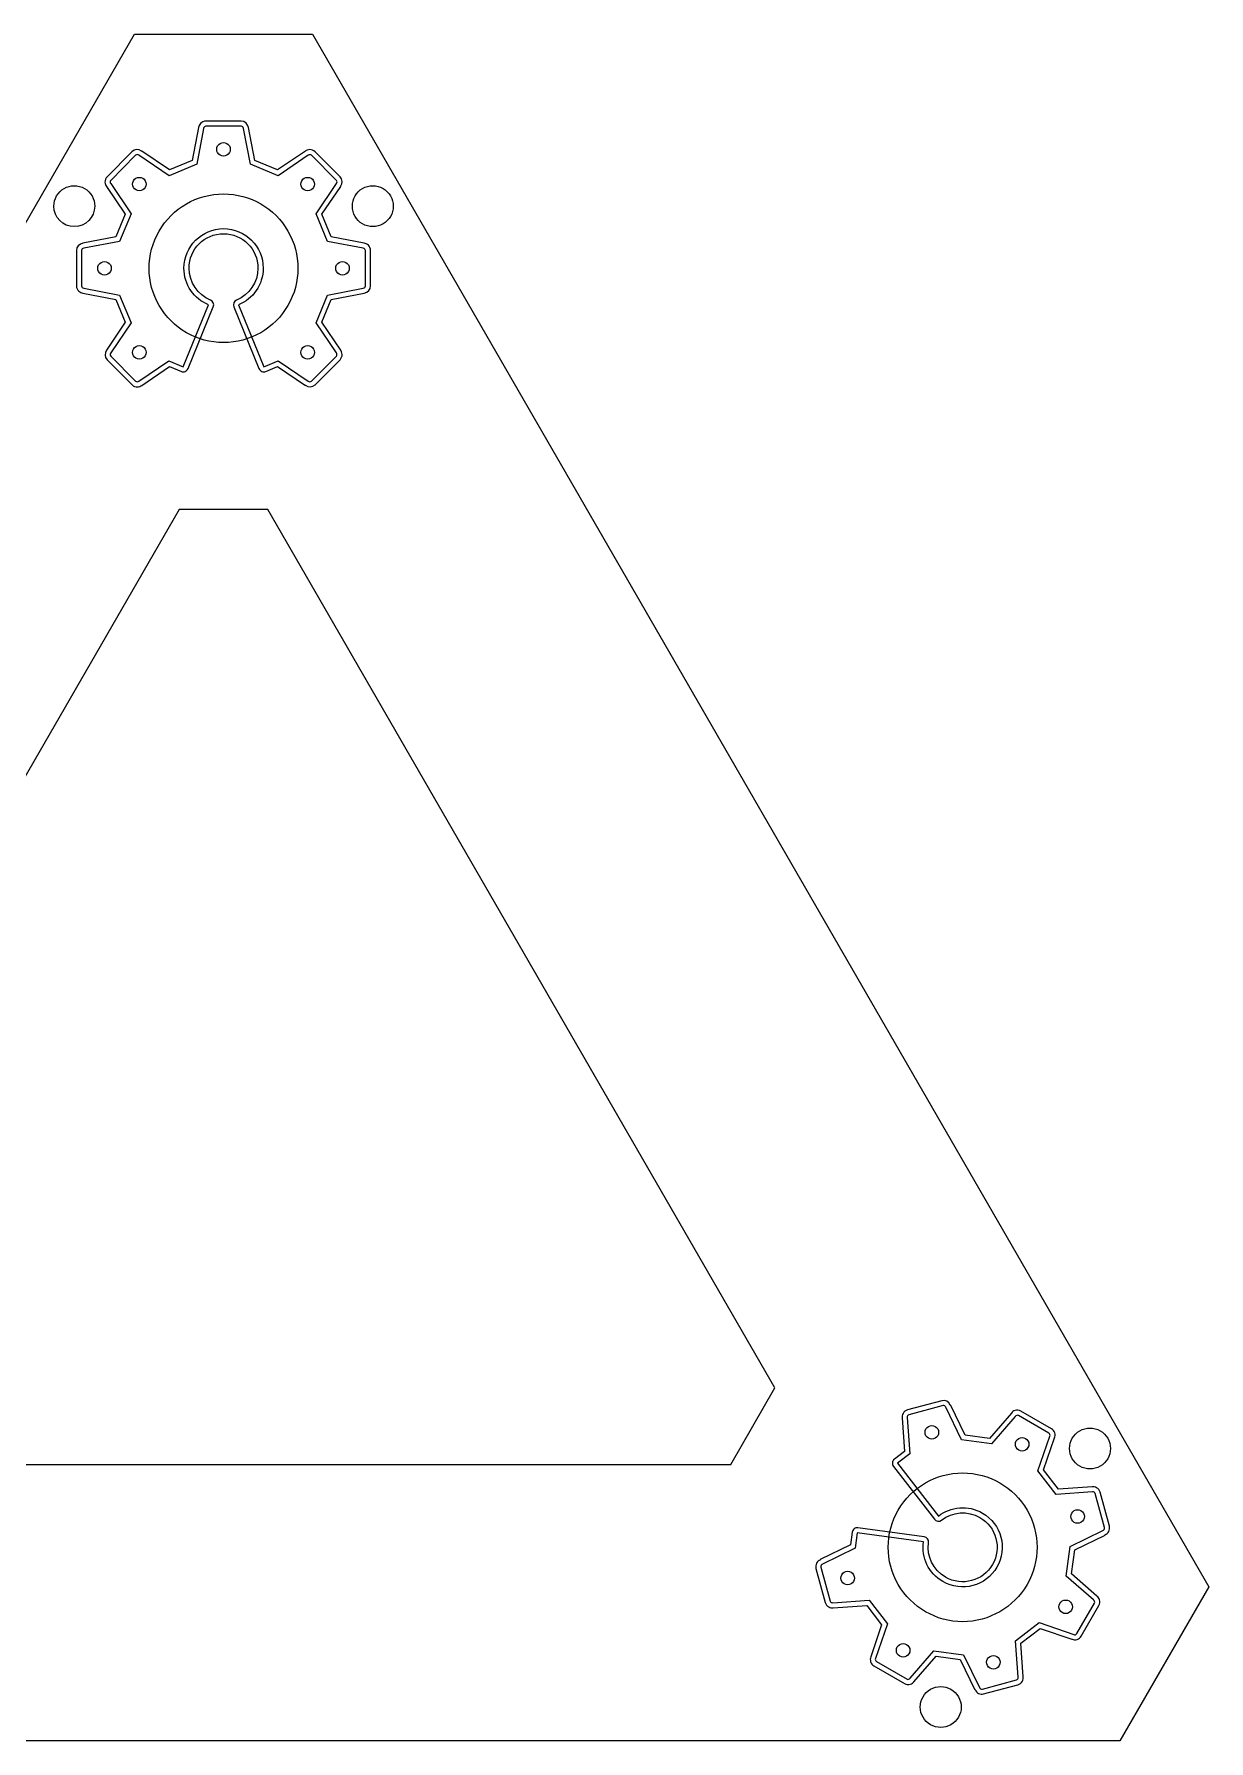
# Model space of a CAD drawing. Extents: x -55 to 123, y 94 to 249.
# Drawn here: x 16.7 to 123, y 94.2 to 248.6 of the extents above; entities that cross this region are included whole.
import ezdxf

# ---------------------------------------------------------------- set-up
doc = ezdxf.new("R2010")
doc.units = 0
doc.layers.get('0').update_dxf_attribs({"linetype": 'CONTINUOUS'})

msp = doc.modelspace()

# ---------------------------------------------------------------- linework, layer by layer
at = {"color": 7}
for p, q in [((-55.264052, 108.125971), (25.812221, 248.554188)), ((25.812221, 248.554188), (41.912222, 248.554189)), ((41.912222, 248.554189), (122.98848, 108.125969)), ((34.473421, 238.141706), (34.473421, 238.141706)), ((26.682849, 235.421985), (26.682849, 235.421985)), ((41.905345, 234.556067), (41.905345, 234.556067)), ((22.212215, 232.990918), (22.212215, 232.990918)), ((49.212213, 232.990918), (49.212213, 232.990918)), ((23.097228, 227.990072), (23.097228, 227.990072)), ((44.625071, 226.765495), (44.625071, 226.765495)), ((25.816942, 220.199501), (25.816942, 220.199501)), ((33.861154, 220.650845), (33.861154, 220.650845)), ((41.039456, 219.333577), (41.039456, 219.333577)), ((29.862216, 205.569003), (-16.012782, 126.111161)), ((37.862216, 205.569003), (29.862216, 205.569003)), ((83.737214, 126.11116), (37.862216, 205.569003)), ((79.737214, 119.182961), (83.737214, 126.11116)), ((98.521145, 122.246738), (98.521145, 122.246738)), ((106.627835, 120.706794), (106.627835, 120.706794)), ((114.08534, 120.62745), (114.08534, 120.62745)), ((-12.012783, 119.182961), (79.737214, 119.182961)), ((94.889915, 115.054575), (94.889915, 115.054575)), ((111.27125, 113.885599), (111.27125, 113.885599)), ((90.159976, 109.496617), (90.159976, 109.496617)), ((122.98848, 108.125969), (114.93848, 94.182959)), ((109.731312, 105.778905), (109.731312, 105.778905)), ((94.803399, 102.675424), (94.803399, 102.675424)), ((102.910095, 101.13549), (102.910095, 101.13549)), ((100.585321, 97.244759), (100.585321, 97.244759)), ((114.93848, 94.182959), (-47.214053, 94.182961))]:
    msp.add_line(p, q, dxfattribs=at)
at = {"color": 1}
for p, q in [((31.602999, 240.106718), (31.022803, 237.12245)), ((32.266521, 240.687028), (32.26651, 240.686908)), ((35.463652, 240.687028), (32.266521, 240.687028)), ((36.124103, 240.10679), (36.111729, 240.103751)), ((36.701205, 237.122522), (36.124103, 240.10679)), ((25.581662, 237.921787), (23.325712, 235.659663)), ((26.461539, 237.980388), (26.455026, 237.971162)), ((28.982883, 236.279942), (26.461539, 237.980388)), ((41.262469, 237.98046), (38.744208, 236.280014)), ((44.401053, 235.659711), (42.14201, 237.921824)), ((31.022803, 237.12245), (28.982883, 236.279942)), ((38.744208, 236.280014), (36.701205, 237.122522)), ((23.267078, 234.780169), (24.967525, 232.261904)), ((23.325712, 235.659663), (23.325712, 235.656624)), ((42.756721, 232.258804), (44.457169, 234.780155)), ((44.457169, 234.780155), (44.4474, 234.786342)), ((24.967525, 232.261904), (24.125019, 230.218898)), ((43.599228, 230.221971), (42.756721, 232.258804)), ((24.125019, 230.218898), (21.137665, 229.641796)), ((46.589682, 229.641782), (43.599228, 230.221971)), ((20.554561, 228.981401), (20.554561, 225.784192)), ((21.137665, 229.641796), (21.140921, 229.63257)), ((47.169866, 225.784145), (47.169866, 228.981354)), ((21.137839, 225.123764), (24.119017, 224.546661)), ((24.119017, 224.546661), (24.967699, 222.497484)), ((30.655913, 218.300407), (32.936545, 223.892437)), ((34.788223, 223.892423), (37.068855, 218.300392)), ((42.756895, 222.500557), (43.605578, 224.546649)), ((43.605578, 224.546649), (46.589845, 225.123751)), ((46.589845, 225.123751), (46.586588, 225.132977)), ((24.967699, 222.497484), (23.267251, 219.979218)), ((44.457343, 219.979201), (42.756895, 222.500557)), ((23.267251, 219.979218), (23.27702, 219.973031)), ((23.326406, 219.108921), (23.326406, 219.105882)), ((23.326406, 219.105882), (25.582345, 216.843763)), ((26.461886, 216.785127), (28.983241, 218.48866)), ((28.983241, 218.48866), (30.04487, 218.047346)), ((37.679909, 218.047331), (38.741527, 218.488645)), ((38.741527, 218.488645), (41.262882, 216.785112)), ((42.142759, 216.843713), (44.401791, 219.105832)), ((41.262882, 216.785112), (41.269394, 216.794338)), ((98.819311, 124.950415), (95.73229, 124.127774)), ((98.821943, 124.948896), (98.819311, 124.950415)), ((99.60522, 124.564977), (99.594978, 124.55961)), ((100.935878, 121.833213), (99.60522, 124.564977)), ((105.125234, 123.83683), (103.134859, 121.543605)), ((108.757685, 122.413145), (105.98882, 124.011749)), ((95.241739, 123.395387), (95.456364, 120.360064)), ((103.134859, 121.543605), (100.935878, 121.833213)), ((108.04416, 118.702288), (109.038052, 121.577964)), ((109.038052, 121.577964), (109.028434, 121.579757)), ((94.456997, 119.005614), (98.159521, 114.234514)), ((95.456364, 120.360064), (94.543361, 119.661323)), ((109.392201, 116.951154), (108.04416, 118.702288)), ((112.423307, 117.164652), (109.392201, 116.951154)), ((113.155654, 116.674126), (113.153022, 116.675646)), ((113.986736, 113.589354), (113.155654, 116.674126)), ((90.725828, 113.049193), (90.577209, 111.909147)), ((97.233669, 112.630921), (91.250512, 113.451851)), ((110.864245, 111.464733), (113.597547, 112.798058)), ((113.597547, 112.798058), (113.592814, 112.808311)), ((90.577209, 111.909147), (87.841228, 110.577357)), ((110.573919, 109.276856), (110.864245, 111.464733)), ((87.45204, 109.78606), (88.281576, 106.698622)), ((87.841228, 110.577357), (87.845962, 110.567104)), ((112.868273, 107.282258), (110.573919, 109.276856)), ((89.01016, 106.213828), (92.043943, 106.425781)), ((92.043943, 106.425781), (93.391568, 104.667754)), ((111.440509, 103.648679), (113.039075, 106.417476)), ((113.039075, 106.417476), (113.038977, 106.417545)), ((93.391568, 104.667754), (92.39922, 101.794753)), ((105.983646, 103.011141), (107.73478, 104.35918)), ((107.73478, 104.35918), (110.607783, 103.366831)), ((106.197144, 99.98004), (105.983646, 103.011141)), ((110.607783, 103.366831), (110.611338, 103.379066)), ((92.39922, 101.794753), (92.408838, 101.792959)), ((92.681127, 100.962242), (95.449992, 99.363637)), ((96.312031, 99.535878), (98.309716, 101.835592)), ((98.309716, 101.835592), (100.494918, 101.546808)), ((100.494918, 101.546808), (101.828249, 98.813502)), ((101.828249, 98.813502), (101.838491, 98.818868)), ((102.618025, 98.422321), (105.706593, 99.247654))]:
    msp.add_line(p, q, dxfattribs=at)
at = {"color": 5}
for p, q in [((32.059609, 240.019136), (31.431504, 236.787545)), ((35.463782, 240.220511), (32.265761, 240.220511)), ((36.293275, 236.787545), (35.66518, 240.019136)), ((25.912864, 237.593045), (23.654591, 235.329973)), ((28.933507, 235.751901), (26.20053, 237.593045)), ((31.431504, 236.787545), (28.933507, 235.751901)), ((38.79608, 235.751901), (36.293275, 236.787545)), ((41.524238, 237.593045), (38.79608, 235.751901)), ((44.070188, 235.329973), (41.811904, 237.593045)), ((23.654591, 235.042295), (25.49573, 232.314141)), ((42.229038, 232.314141), (44.070188, 235.042295)), ((25.49573, 232.314141), (24.460085, 229.811336)), ((43.264694, 229.811336), (42.229038, 232.314141)), ((21.022318, 228.981862), (21.022318, 225.783832)), ((24.460085, 229.811336), (21.228492, 229.183237)), ((46.50108, 229.183237), (43.264694, 229.811336)), ((46.702456, 225.783832), (46.702456, 228.981862)), ((21.228492, 225.582458), (24.455288, 224.954358)), ((43.269469, 224.954358), (46.50108, 225.582458)), ((24.455288, 224.954358), (25.49573, 222.44676)), ((30.223257, 218.476793), (32.505507, 224.067349)), ((35.219272, 224.067349), (37.501521, 218.476793)), ((42.229038, 222.44676), (43.269469, 224.954358)), ((25.49573, 222.44676), (23.654591, 219.718606)), ((44.070188, 219.718606), (42.229038, 222.44676)), ((23.654591, 219.43572), (25.912864, 217.17265)), ((41.811904, 217.17265), (44.070188, 219.43572)), ((26.20053, 217.17265), (28.928699, 219.013793)), ((28.928699, 219.013793), (30.223257, 218.476793)), ((37.501521, 218.476793), (38.79608, 219.013793)), ((38.79608, 219.013793), (41.524238, 217.17265)), ((98.940868, 124.50128), (95.851855, 123.677093)), ((100.627935, 121.401287), (99.185854, 124.359837)), ((105.477148, 123.528974), (103.3198, 121.048537)), ((108.524205, 122.007824), (105.75463, 123.606839)), ((95.708022, 123.427967), (95.938414, 120.144732)), ((103.3198, 121.048537), (100.627935, 121.401287)), ((107.523668, 118.615894), (108.595514, 121.728585)), ((95.938414, 120.144732), (94.826079, 119.292112)), ((94.826079, 119.292112), (98.526518, 114.520348)), ((109.173338, 116.467597), (107.523668, 118.615894)), ((112.456557, 116.697993), (109.173338, 116.467597)), ((113.536436, 113.466896), (112.705694, 116.554153)), ((91.186947, 112.98895), (91.004724, 111.59933)), ((97.169635, 112.170158), (91.186947, 112.98895)), ((110.431637, 111.771514), (113.392603, 113.217769)), ((91.004724, 111.59933), (88.046168, 110.157247)), ((110.079532, 109.090364), (110.431637, 111.771514)), ((87.902335, 109.908121), (88.73307, 106.820855)), ((112.564119, 106.930613), (110.079532, 109.090364)), ((88.978055, 106.679412), (92.261281, 106.909817)), ((92.261281, 106.909817), (93.912709, 104.754978)), ((111.036428, 103.881825), (112.635439, 106.651393)), ((93.912709, 104.754978), (92.840855, 101.642271)), ((105.500351, 103.230275), (107.648646, 104.879946)), ((107.648646, 104.879946), (110.761333, 103.808097)), ((95.959221, 99.841882), (98.121363, 102.330625)), ((98.121363, 102.330625), (100.806684, 101.976126)), ((100.806684, 101.976126), (102.248759, 99.017567)), ((105.730749, 99.947049), (105.500351, 103.230275)), ((92.914561, 101.367187), (95.684137, 99.768172)), ((102.497896, 98.873728), (105.586916, 99.697923))]:
    msp.add_line(p, q, dxfattribs=at)
at = {"color": 2}
for p, q in [((32.059609, 240.019136), (31.431504, 236.787545)), ((35.463782, 240.220511), (32.265761, 240.220511)), ((36.293275, 236.787545), (35.66518, 240.019136)), ((25.912864, 237.593045), (23.654591, 235.329973)), ((28.933507, 235.751901), (26.20053, 237.593045)), ((31.431504, 236.787545), (28.933507, 235.751901)), ((38.79608, 235.751901), (36.293275, 236.787545)), ((41.524238, 237.593045), (38.79608, 235.751901)), ((44.070188, 235.329973), (41.811904, 237.593045)), ((23.654591, 235.042295), (25.49573, 232.314141)), ((42.229038, 232.314141), (44.070188, 235.042295)), ((25.49573, 232.314141), (24.460085, 229.811336)), ((43.264694, 229.811336), (42.229038, 232.314141)), ((21.022318, 228.981862), (21.022318, 225.783832)), ((24.460085, 229.811336), (21.228492, 229.183237)), ((46.50108, 229.183237), (43.264694, 229.811336)), ((46.702456, 225.783832), (46.702456, 228.981862)), ((21.228492, 225.582458), (24.455288, 224.954358)), ((43.269469, 224.954358), (46.50108, 225.582458)), ((24.455288, 224.954358), (25.49573, 222.44676)), ((30.223257, 218.476793), (32.505507, 224.067349)), ((35.219272, 224.067349), (37.501521, 218.476793)), ((42.229038, 222.44676), (43.269469, 224.954358)), ((25.49573, 222.44676), (23.654591, 219.718606)), ((44.070188, 219.718606), (42.229038, 222.44676)), ((23.654591, 219.43572), (25.912864, 217.17265)), ((41.811904, 217.17265), (44.070188, 219.43572)), ((26.20053, 217.17265), (28.928699, 219.013793)), ((28.928699, 219.013793), (30.223257, 218.476793)), ((37.501521, 218.476793), (38.79608, 219.013793)), ((38.79608, 219.013793), (41.524238, 217.17265)), ((98.940868, 124.50128), (95.851855, 123.677093)), ((100.627935, 121.401287), (99.185854, 124.359837)), ((105.477148, 123.528974), (103.3198, 121.048537)), ((108.524205, 122.007824), (105.75463, 123.606839)), ((95.708022, 123.427967), (95.938414, 120.144732)), ((103.3198, 121.048537), (100.627935, 121.401287)), ((107.523668, 118.615894), (108.595514, 121.728585)), ((95.938414, 120.144732), (94.826079, 119.292112)), ((94.826079, 119.292112), (98.526518, 114.520348)), ((109.173338, 116.467597), (107.523668, 118.615894)), ((112.456557, 116.697993), (109.173338, 116.467597)), ((113.536436, 113.466896), (112.705694, 116.554153)), ((91.186947, 112.98895), (91.004724, 111.59933)), ((97.169635, 112.170158), (91.186947, 112.98895)), ((110.431637, 111.771514), (113.392603, 113.217769)), ((91.004724, 111.59933), (88.046168, 110.157247)), ((110.079532, 109.090364), (110.431637, 111.771514)), ((87.902335, 109.908121), (88.73307, 106.820855)), ((112.564119, 106.930613), (110.079532, 109.090364)), ((88.978055, 106.679412), (92.261281, 106.909817)), ((92.261281, 106.909817), (93.912709, 104.754978)), ((111.036428, 103.881825), (112.635439, 106.651393)), ((93.912709, 104.754978), (92.840855, 101.642271)), ((105.500351, 103.230275), (107.648646, 104.879946)), ((107.648646, 104.879946), (110.761333, 103.808097)), ((95.959221, 99.841882), (98.121363, 102.330625)), ((98.121363, 102.330625), (100.806684, 101.976126)), ((100.806684, 101.976126), (102.248759, 99.017567)), ((105.730749, 99.947049), (105.500351, 103.230275)), ((92.914561, 101.367187), (95.684137, 99.768172)), ((102.497896, 98.873728), (105.586916, 99.697923))]:
    msp.add_line(p, q, dxfattribs=at)
at = {"color": 1}
for points in [[(31.791252, 240.483225), (31.681094, 240.367574), (31.627876, 240.234997), (31.602999, 240.106718)], [(32.26651, 240.686908), (32.084096, 240.686908), (31.901411, 240.598871), (31.791252, 240.483225)], [(36.111729, 240.103751), (36.06701, 240.424456), (35.793454, 240.687028), (35.463652, 240.687028)], [(26.455026, 237.971162), (26.194246, 238.167393), (25.817782, 238.157856), (25.581662, 237.921787)], [(41.654411, 238.113163), (41.494964, 238.106542), (41.367179, 238.051067), (41.262469, 237.98046)], [(42.14201, 237.921824), (42.011044, 238.052864), (41.813847, 238.119733), (41.654411, 238.113163)], [(23.325712, 235.656624), (23.195951, 235.525636), (23.127841, 235.330799), (23.134375, 235.172105)], [(23.134375, 235.172105), (23.140888, 235.012656), (23.196352, 234.884904), (23.267078, 234.780169)], [(44.4474, 234.786342), (44.645206, 235.047147), (44.637825, 235.42299), (44.401053, 235.659711)], [(30.748509, 227.379728), (30.748509, 229.105864), (32.136239, 230.496698), (33.862389, 230.496698)], [(33.862389, 230.496698), (35.588496, 230.496698), (36.97628, 229.105857), (36.97628, 227.379728)], [(21.140921, 229.63257), (20.82092, 229.588275), (20.554561, 229.322364), (20.554561, 228.981401)], [(46.960013, 229.459702), (46.84192, 229.568305), (46.711497, 229.618117), (46.589682, 229.641782)], [(47.169866, 228.981354), (47.169931, 229.163858), (47.078149, 229.351098), (46.960013, 229.459702)], [(32.683503, 224.500387), (31.548468, 224.965133), (30.748509, 226.072338), (30.748509, 227.379728)], [(36.97628, 227.379728), (36.97628, 226.072338), (36.176322, 224.965133), (35.041286, 224.500387)], [(20.554561, 225.784192), (20.554626, 225.595202), (20.654853, 225.405485), (20.773673, 225.299672)], [(46.586588, 225.132977), (46.906036, 225.178966), (47.169866, 225.455195), (47.169866, 225.784145)], [(20.773673, 225.299672), (20.892482, 225.193855), (21.01725, 225.14719), (21.137839, 225.123764)], [(32.936545, 223.892437), (33.033937, 224.130192), (32.920826, 224.401948), (32.683503, 224.500387)], [(35.041286, 224.500387), (34.803947, 224.401956), (34.690824, 224.130188), (34.788223, 223.892423)], [(23.27702, 219.973031), (23.088452, 219.716886), (23.098893, 219.338407), (23.326406, 219.108921)], [(44.401791, 219.105832), (44.529468, 219.233495), (44.596829, 219.429467), (44.590045, 219.590351)], [(44.590045, 219.590351), (44.583533, 219.751235), (44.525897, 219.877546), (44.457343, 219.979201)], [(30.04487, 218.047346), (30.159431, 217.999599), (30.288292, 217.999454), (30.40296, 218.046943)], [(30.40296, 218.046943), (30.517628, 218.094433), (30.608655, 218.185644), (30.655913, 218.300407)], [(37.068855, 218.300392), (37.116113, 218.185626), (37.207141, 218.094413), (37.321812, 218.046923)], [(37.321812, 218.046923), (37.436482, 217.999434), (37.565347, 217.99958), (37.679909, 218.047331)], [(25.582345, 216.843763), (25.713354, 216.712812), (25.910508, 216.645855), (26.069955, 216.652425)], [(26.069955, 216.652425), (26.229402, 216.658937), (26.357133, 216.714413), (26.461886, 216.785127)], [(41.269394, 216.794338), (41.530164, 216.598197), (41.906628, 216.607524), (42.142759, 216.843713)], [(95.322781, 123.801161), (95.248698, 123.65982), (95.232875, 123.521463), (95.241739, 123.395387)], [(95.73229, 124.127774), (95.553378, 124.079793), (95.396815, 123.942531), (95.322781, 123.801161)], [(99.594978, 124.55961), (99.467434, 124.850988), (99.134441, 125.031185), (98.821943, 124.948896)], [(105.459658, 124.064253), (105.308613, 124.014269), (105.205816, 123.92955), (105.125234, 123.83683)], [(105.98882, 124.011749), (105.825118, 124.106188), (105.610705, 124.114247), (105.459658, 124.064253)], [(109.028434, 121.579757), (109.150073, 121.879033), (109.052968, 122.242663), (108.757685, 122.413145)], [(94.363967, 119.351409), (94.34776, 119.228359), (94.381237, 119.103922), (94.456997, 119.005614)], [(94.543361, 119.661323), (94.44473, 119.585984), (94.380174, 119.474459), (94.363967, 119.351409)], [(112.829085, 117.083607), (112.687742, 117.157692), (112.549372, 117.173534), (112.423307, 117.164652)], [(113.153022, 116.675646), (113.104463, 116.853516), (112.969784, 117.009919), (112.829085, 117.083607)], [(98.812542, 114.149679), (99.782541, 114.900276), (101.141388, 115.039458), (102.273621, 114.385763)], [(102.273621, 114.385763), (103.768499, 113.522695), (104.279131, 111.625468), (103.416056, 110.130578)], [(90.904524, 113.359518), (90.806061, 113.283955), (90.741756, 113.172282), (90.725828, 113.049193)], [(91.250512, 113.451851), (91.127493, 113.468307), (91.002986, 113.435081), (90.904524, 113.359518)], [(98.159521, 114.234514), (98.316727, 114.031292), (98.608629, 113.993371), (98.812542, 114.149679)], [(113.592814, 112.808311), (113.893144, 112.936038), (114.073117, 113.266834), (113.986736, 113.589354)], [(97.63365, 112.107779), (97.667076, 112.362536), (97.488279, 112.596388), (97.233669, 112.630921)], [(99.159735, 108.992355), (98.027502, 109.64605), (97.468614, 110.892436), (97.63365, 112.107779)], [(87.845962, 110.567104), (87.545714, 110.439341), (87.365559, 110.108651), (87.45204, 109.78606)], [(103.416056, 110.130578), (102.553003, 108.635726), (100.654607, 108.12929), (99.159735, 108.992355)], [(88.281576, 106.698622), (88.328297, 106.524218), (88.464334, 106.367896), (88.607055, 106.293329)], [(113.10021, 106.930972), (113.055133, 107.084198), (112.966927, 107.196574), (112.868273, 107.282258)], [(113.038977, 106.417545), (113.130184, 106.57552), (113.145284, 106.777749), (113.10021, 106.930972)], [(88.607055, 106.293329), (88.749641, 106.218527), (88.887846, 106.205286), (89.01016, 106.213828)], [(110.611338, 103.379066), (110.911436, 103.257442), (111.275608, 103.363062), (111.440509, 103.648679)], [(92.408838, 101.792959), (92.288942, 101.493316), (92.396248, 101.126717), (92.681127, 100.962242)], [(95.449992, 99.363637), (95.608012, 99.272329), (95.816058, 99.258195), (95.96918, 99.306201)], [(95.96918, 99.306201), (96.122279, 99.354171), (96.230629, 99.442215), (96.312031, 99.535878)], [(101.838491, 98.818868), (101.965453, 98.517161), (102.294633, 98.335631), (102.618025, 98.422321)], [(105.706593, 99.247654), (105.885561, 99.295553), (106.04207, 99.432897), (106.116098, 99.574257)], [(106.116098, 99.574257), (106.190087, 99.715653), (106.205937, 99.854056), (106.197144, 99.98004)]]:
    msp.add_open_spline(points, degree=3, dxfattribs=at)
at = {"color": 5}
for points in [[(32.265761, 240.220511), (32.153475, 240.220511), (32.080992, 240.129358), (32.059609, 240.019136)], [(35.66518, 240.019136), (35.66518, 240.131413), (35.576068, 240.220511), (35.463782, 240.220511)], [(26.20053, 237.593045), (26.121187, 237.672443), (25.992272, 237.672432), (25.912864, 237.593045)], [(41.811904, 237.593045), (41.73256, 237.672443), (41.617355, 237.655847), (41.524238, 237.593045)], [(23.654591, 235.329973), (23.575248, 235.250575), (23.591746, 235.135375), (23.654591, 235.042295)], [(44.070188, 235.042295), (44.14964, 235.121682), (44.14964, 235.250573), (44.070188, 235.329973)], [(30.280784, 227.380451), (30.280784, 229.35871), (31.88412, 230.962049), (33.862389, 230.962049)], [(33.862389, 230.962049), (35.840626, 230.962049), (37.443995, 229.35871), (37.443995, 227.380451)], [(21.228492, 229.183237), (21.116217, 229.183237), (21.022318, 229.094136), (21.022318, 228.981862)], [(46.702456, 228.981862), (46.702488, 229.094137), (46.611281, 229.161825), (46.50108, 229.183237)], [(32.505507, 224.067349), (31.199779, 224.601985), (30.280784, 225.882246), (30.280784, 227.380451)], [(37.443995, 227.380451), (37.443995, 225.882246), (36.524999, 224.601985), (35.219272, 224.067349)], [(21.022318, 225.783832), (21.022362, 225.671556), (21.118269, 225.603869), (21.228492, 225.582458)], [(46.50108, 225.582458), (46.613322, 225.582458), (46.702456, 225.67156), (46.702456, 225.783832)], [(23.654591, 219.718606), (23.575248, 219.639219), (23.575248, 219.515121), (23.654591, 219.43572)], [(44.070188, 219.43572), (44.14964, 219.515118), (44.133033, 219.625525), (44.070188, 219.718606)], [(25.912864, 217.17265), (25.992316, 217.093252), (26.10751, 217.109848), (26.20053, 217.17265)], [(41.524238, 217.17265), (41.603581, 217.093252), (41.732539, 217.093252), (41.811904, 217.17265)], [(95.851855, 123.677093), (95.743369, 123.647985), (95.700144, 123.539925), (95.708022, 123.427967)], [(99.185854, 124.359837), (99.156774, 124.468244), (99.049303, 124.530293), (98.940868, 124.50128)], [(105.75463, 123.606839), (105.657375, 123.662939), (105.550802, 123.613725), (105.477148, 123.528974)], [(108.595514, 121.728585), (108.651652, 121.825817), (108.621437, 121.951687), (108.524205, 122.007824)], [(112.705694, 116.554153), (112.676605, 116.662566), (112.56859, 116.705878), (112.456557, 116.697993)], [(98.526518, 114.520348), (99.64239, 115.383823), (101.210627, 115.539565), (102.508109, 114.790463)], [(102.508109, 114.790463), (104.221333, 113.801333), (104.808197, 111.611134), (103.819062, 109.897903)], [(113.392603, 113.217769), (113.501035, 113.246784), (113.565483, 113.358432), (113.536436, 113.466896)], [(98.926504, 108.586941), (97.629021, 109.336043), (96.97978, 110.772047), (97.169635, 112.170158)], [(88.046168, 110.157247), (87.937736, 110.128232), (87.873257, 110.016552), (87.902335, 109.908121)], [(103.819062, 109.897903), (102.829944, 108.184699), (100.639727, 107.597811), (98.926504, 108.586941)], [(88.73307, 106.820855), (88.762104, 106.712348), (88.866023, 106.671527), (88.978055, 106.679412)], [(112.635439, 106.651393), (112.691582, 106.748635), (112.648883, 106.856984), (112.564119, 106.930613)], [(110.761333, 103.808097), (110.858568, 103.751958), (110.980286, 103.784583), (111.036428, 103.881825)], [(92.840855, 101.642271), (92.784733, 101.545067), (92.81733, 101.423324), (92.914561, 101.367187)], [(95.684137, 99.768172), (95.781353, 99.712007), (95.885577, 99.75715), (95.959221, 99.841882)], [(102.248759, 99.017567), (102.277784, 98.909067), (102.389408, 98.844621), (102.497896, 98.873728)], [(105.586916, 99.697923), (105.695348, 99.726938), (105.738578, 99.835007), (105.730749, 99.947049)]]:
    msp.add_open_spline(points, degree=3, dxfattribs=at)
at = {"color": 2}
for points in [[(32.265761, 240.220511), (32.153475, 240.220511), (32.080992, 240.129358), (32.059609, 240.019136)], [(35.66518, 240.019136), (35.66518, 240.131413), (35.576068, 240.220511), (35.463782, 240.220511)], [(26.20053, 237.593045), (26.121187, 237.672443), (25.992272, 237.672432), (25.912864, 237.593045)], [(41.811904, 237.593045), (41.73256, 237.672443), (41.617355, 237.655847), (41.524238, 237.593045)], [(23.654591, 235.329973), (23.575248, 235.250575), (23.591746, 235.135375), (23.654591, 235.042295)], [(44.070188, 235.042295), (44.14964, 235.121682), (44.14964, 235.250573), (44.070188, 235.329973)], [(30.280784, 227.380451), (30.280784, 229.35871), (31.88412, 230.962049), (33.862389, 230.962049)], [(33.862389, 230.962049), (35.840626, 230.962049), (37.443995, 229.35871), (37.443995, 227.380451)], [(21.228492, 229.183237), (21.116217, 229.183237), (21.022318, 229.094136), (21.022318, 228.981862)], [(46.702456, 228.981862), (46.702488, 229.094137), (46.611281, 229.161825), (46.50108, 229.183237)], [(32.505507, 224.067349), (31.199779, 224.601985), (30.280784, 225.882246), (30.280784, 227.380451)], [(37.443995, 227.380451), (37.443995, 225.882246), (36.524999, 224.601985), (35.219272, 224.067349)], [(21.022318, 225.783832), (21.022362, 225.671556), (21.118269, 225.603869), (21.228492, 225.582458)], [(46.50108, 225.582458), (46.613322, 225.582458), (46.702456, 225.67156), (46.702456, 225.783832)], [(23.654591, 219.718606), (23.575248, 219.639219), (23.575248, 219.515121), (23.654591, 219.43572)], [(44.070188, 219.43572), (44.14964, 219.515118), (44.133033, 219.625525), (44.070188, 219.718606)], [(25.912864, 217.17265), (25.992316, 217.093252), (26.10751, 217.109848), (26.20053, 217.17265)], [(41.524238, 217.17265), (41.603581, 217.093252), (41.732539, 217.093252), (41.811904, 217.17265)], [(95.851855, 123.677093), (95.743369, 123.647985), (95.700144, 123.539925), (95.708022, 123.427967)], [(99.185854, 124.359837), (99.156774, 124.468244), (99.049303, 124.530293), (98.940868, 124.50128)], [(105.75463, 123.606839), (105.657375, 123.662939), (105.550802, 123.613725), (105.477148, 123.528974)], [(108.595514, 121.728585), (108.651652, 121.825817), (108.621437, 121.951687), (108.524205, 122.007824)], [(112.705694, 116.554153), (112.676605, 116.662566), (112.56859, 116.705878), (112.456557, 116.697993)], [(98.526518, 114.520348), (99.64239, 115.383823), (101.210627, 115.539565), (102.508109, 114.790463)], [(102.508109, 114.790463), (104.221333, 113.801333), (104.808197, 111.611134), (103.819062, 109.897903)], [(113.392603, 113.217769), (113.501035, 113.246784), (113.565483, 113.358432), (113.536436, 113.466896)], [(98.926504, 108.586941), (97.629021, 109.336043), (96.97978, 110.772047), (97.169635, 112.170158)], [(88.046168, 110.157247), (87.937736, 110.128232), (87.873257, 110.016552), (87.902335, 109.908121)], [(103.819062, 109.897903), (102.829944, 108.184699), (100.639727, 107.597811), (98.926504, 108.586941)], [(88.73307, 106.820855), (88.762104, 106.712348), (88.866023, 106.671527), (88.978055, 106.679412)], [(112.635439, 106.651393), (112.691582, 106.748635), (112.648883, 106.856984), (112.564119, 106.930613)], [(110.761333, 103.808097), (110.858568, 103.751958), (110.980286, 103.784583), (111.036428, 103.881825)], [(92.840855, 101.642271), (92.784733, 101.545067), (92.81733, 101.423324), (92.914561, 101.367187)], [(95.684137, 99.768172), (95.781353, 99.712007), (95.885577, 99.75715), (95.959221, 99.841882)], [(102.248759, 99.017567), (102.277784, 98.909067), (102.389408, 98.844621), (102.497896, 98.873728)], [(105.586916, 99.697923), (105.695348, 99.726938), (105.738578, 99.835007), (105.730749, 99.947049)]]:
    msp.add_open_spline(points, degree=3, dxfattribs=at)
at = {"color": 7}
for points in [[(33.248853, 238.141706), (33.248853, 238.360454), (33.365553, 238.562586), (33.554995, 238.67196)], [(33.554995, 237.611453), (33.365553, 237.720827), (33.248853, 237.922958), (33.248853, 238.141706)], [(33.554995, 238.67196), (33.744436, 238.781334), (33.977837, 238.781334), (34.167279, 238.67196)], [(34.167279, 238.67196), (34.35672, 238.562586), (34.473421, 238.360454), (34.473421, 238.141706)], [(34.473421, 238.141706), (34.473421, 237.922958), (34.35672, 237.720827), (34.167279, 237.611453)], [(34.167279, 237.611453), (33.977837, 237.502079), (33.744436, 237.502079), (33.554995, 237.611453)], [(19.437215, 234.593065), (20.009607, 234.923536), (20.714823, 234.923536), (21.287215, 234.593065)], [(25.816949, 234.556084), (25.66227, 234.710762), (25.601862, 234.936211), (25.658478, 235.147505)], [(25.658478, 235.147505), (25.715094, 235.3588), (25.880134, 235.523839), (26.091428, 235.580455)], [(26.091428, 235.580455), (26.302722, 235.637072), (26.528171, 235.576663), (26.682849, 235.421985)], [(26.84132, 234.830563), (26.784704, 234.619269), (26.619664, 234.454229), (26.40837, 234.397613)], [(26.682849, 235.421985), (26.837527, 235.267306), (26.897936, 235.041858), (26.84132, 234.830563)], [(40.880974, 234.830547), (40.824357, 235.041841), (40.884766, 235.267289), (41.039444, 235.421968)], [(41.313924, 234.397596), (41.10263, 234.454212), (40.93759, 234.619252), (40.880974, 234.830547)], [(41.039444, 235.421968), (41.194123, 235.576646), (41.419571, 235.637055), (41.630866, 235.580439)], [(41.630866, 235.580439), (41.84216, 235.523822), (42.0072, 235.358783), (42.063816, 235.147488)], [(42.063816, 235.147488), (42.120432, 234.936194), (42.060023, 234.710745), (41.905345, 234.556067)], [(46.437213, 234.593065), (47.009605, 234.923536), (47.714821, 234.923536), (48.287213, 234.593065)], [(18.512215, 232.990918), (18.512215, 233.65186), (18.864823, 234.262595), (19.437215, 234.593065)], [(21.287215, 234.593065), (21.859607, 234.262595), (22.212215, 233.65186), (22.212215, 232.990918)], [(26.40837, 234.397613), (26.197075, 234.340997), (25.971627, 234.401406), (25.816949, 234.556084)], [(28.035444, 230.741271), (29.237098, 232.822597), (31.457846, 234.104747), (33.861154, 234.104747)], [(33.861154, 234.104747), (36.264462, 234.104747), (38.48521, 232.822597), (39.686865, 230.741271)], [(41.905345, 234.556067), (41.750667, 234.401389), (41.525218, 234.34098), (41.313924, 234.397596)], [(45.512213, 232.990918), (45.512213, 233.65186), (45.864821, 234.262595), (46.437213, 234.593065)], [(48.287213, 234.593065), (48.859605, 234.262595), (49.212213, 233.65186), (49.212213, 232.990918)], [(20.362215, 231.140918), (19.340488, 231.140918), (18.512215, 231.969192), (18.512215, 232.990918)], [(22.212215, 232.990918), (22.212215, 231.969192), (21.383942, 231.140918), (20.362215, 231.140918)], [(46.437213, 231.388771), (45.864821, 231.719242), (45.512213, 232.329977), (45.512213, 232.990918)], [(49.212213, 232.990918), (49.212213, 232.329977), (48.859605, 231.719242), (48.287213, 231.388771)], [(28.035444, 224.01432), (26.83379, 226.095646), (26.83379, 228.659945), (28.035444, 230.741271)], [(39.686865, 230.741271), (40.888519, 228.659945), (40.888519, 226.095646), (39.686865, 224.01432)], [(48.287213, 231.388771), (47.714821, 231.058301), (47.009605, 231.058301), (46.437213, 231.388771)], [(22.566975, 227.071646), (22.457601, 227.261087), (22.457601, 227.494489), (22.566975, 227.68393)], [(22.566975, 227.68393), (22.676349, 227.873372), (22.87848, 227.990072), (23.097228, 227.990072)], [(23.097228, 226.765504), (22.87848, 226.765504), (22.676349, 226.882205), (22.566975, 227.071646)], [(23.097228, 227.990072), (23.315976, 227.990072), (23.518108, 227.873372), (23.627482, 227.68393)], [(23.627482, 227.071646), (23.518108, 226.882205), (23.315976, 226.765504), (23.097228, 226.765504)], [(23.627482, 227.68393), (23.736856, 227.494489), (23.736856, 227.261087), (23.627482, 227.071646)], [(44.094818, 227.071637), (43.985443, 227.261079), (43.985443, 227.49448), (44.094818, 227.683922)], [(44.094818, 227.683922), (44.204192, 227.873363), (44.406323, 227.990064), (44.625071, 227.990064)], [(44.625071, 226.765495), (44.406323, 226.765495), (44.204192, 226.882196), (44.094818, 227.071637)], [(44.625071, 227.990064), (44.843819, 227.990064), (45.045951, 227.873363), (45.155325, 227.683922)], [(45.155325, 227.071637), (45.045951, 226.882196), (44.843819, 226.765495), (44.625071, 226.765495)], [(45.155325, 227.683922), (45.264699, 227.49448), (45.264699, 227.261079), (45.155325, 227.071637)], [(33.861154, 220.650845), (31.457846, 220.650845), (29.237098, 221.932994), (28.035444, 224.01432)], [(39.686865, 224.01432), (38.48521, 221.932994), (36.264462, 220.650845), (33.861154, 220.650845)], [(25.658472, 219.60808), (25.601855, 219.819374), (25.662264, 220.044823), (25.816942, 220.199501)], [(26.091422, 219.175129), (25.880127, 219.231746), (25.715088, 219.396785), (25.658472, 219.60808)], [(25.816942, 220.199501), (25.971621, 220.354179), (26.197069, 220.414588), (26.408364, 220.357972)], [(26.682843, 219.3336), (26.528165, 219.178922), (26.302716, 219.118513), (26.091422, 219.175129)], [(26.408364, 220.357972), (26.619658, 220.301356), (26.784698, 220.136316), (26.841314, 219.925021)], [(26.841314, 219.925021), (26.89793, 219.713727), (26.837521, 219.488279), (26.682843, 219.3336)], [(41.039456, 219.333577), (40.884778, 219.488255), (40.824369, 219.713703), (40.880985, 219.924998)], [(40.880985, 219.924998), (40.937601, 220.136292), (41.102641, 220.301332), (41.313935, 220.357948)], [(41.630877, 219.175106), (41.419583, 219.11849), (41.194134, 219.178898), (41.039456, 219.333577)], [(41.313935, 220.357948), (41.52523, 220.414564), (41.750678, 220.354155), (41.905357, 220.199477)], [(42.063827, 219.608056), (42.007211, 219.396762), (41.842172, 219.231722), (41.630877, 219.175106)], [(41.905357, 220.199477), (42.060035, 220.044799), (42.120444, 219.81935), (42.063827, 219.608056)], [(97.338303, 121.929797), (97.281687, 122.141091), (97.342096, 122.36654), (97.496774, 122.521218)], [(97.496774, 122.521218), (97.651452, 122.675896), (97.876901, 122.736305), (98.088195, 122.679689)], [(98.088195, 122.679689), (98.29949, 122.623072), (98.464529, 122.458033), (98.521145, 122.246738)], [(98.521145, 122.246738), (98.577762, 122.035444), (98.517353, 121.809995), (98.362675, 121.655317)], [(110.38534, 120.62745), (110.38534, 121.288392), (110.737948, 121.899127), (111.31034, 122.229597)], [(111.31034, 122.229597), (111.882732, 122.560068), (112.587948, 122.560068), (113.16034, 122.229597)], [(113.16034, 122.229597), (113.732732, 121.899127), (114.08534, 121.288392), (114.08534, 120.62745)], [(97.771254, 121.496846), (97.559959, 121.553463), (97.394919, 121.718502), (97.338303, 121.929797)], [(98.362675, 121.655317), (98.207996, 121.500639), (97.982548, 121.44023), (97.771254, 121.496846)], [(105.567328, 120.706794), (105.457954, 120.896235), (105.457954, 121.129637), (105.567328, 121.319078)], [(105.567328, 121.319078), (105.676702, 121.50852), (105.878833, 121.62522), (106.097581, 121.62522)], [(106.097581, 120.400652), (105.878833, 120.400652), (105.676702, 120.517353), (105.567328, 120.706794)], [(106.097581, 121.62522), (106.31633, 121.62522), (106.518461, 121.50852), (106.627835, 121.319078)], [(106.627835, 120.706794), (106.518461, 120.517353), (106.31633, 120.400652), (106.097581, 120.400652)], [(106.627835, 121.319078), (106.737209, 121.129637), (106.737209, 120.896235), (106.627835, 120.706794)], [(111.31034, 119.025303), (110.737948, 119.355774), (110.38534, 119.966509), (110.38534, 120.62745)], [(114.08534, 120.62745), (114.08534, 119.966509), (113.732732, 119.355774), (113.16034, 119.025303)], [(113.16034, 119.025303), (112.587948, 118.694833), (111.882732, 118.694833), (111.31034, 119.025303)], [(94.889915, 115.054575), (96.091569, 117.135901), (98.312317, 118.41805), (100.715625, 118.41805)], [(100.715625, 118.41805), (103.118933, 118.41805), (105.339682, 117.135901), (106.541336, 115.054575)], [(94.889915, 108.327624), (93.688261, 110.40895), (93.688261, 112.973249), (94.889915, 115.054575)], [(106.541336, 115.054575), (107.74299, 112.973249), (107.74299, 110.40895), (106.541336, 108.327624)], [(110.679828, 114.04407), (110.52515, 114.198748), (110.464741, 114.424197), (110.521358, 114.635491)], [(110.521358, 114.635491), (110.577974, 114.846786), (110.743014, 115.011825), (110.954308, 115.068441)], [(110.954308, 115.068441), (111.165602, 115.125058), (111.391051, 115.064649), (111.545729, 114.909971)], [(111.7042, 114.31855), (111.647584, 114.107255), (111.482544, 113.942215), (111.27125, 113.885599)], [(111.545729, 114.909971), (111.700407, 114.755292), (111.760816, 114.529844), (111.7042, 114.31855)], [(111.27125, 113.885599), (111.059955, 113.828983), (110.834507, 113.889392), (110.679828, 114.04407)], [(89.885497, 108.472246), (89.730818, 108.626924), (89.67041, 108.852372), (89.727026, 109.063667)], [(89.727026, 109.063667), (89.783642, 109.274961), (89.948682, 109.440001), (90.159976, 109.496617)], [(90.476918, 108.313775), (90.265623, 108.257159), (90.040175, 108.317567), (89.885497, 108.472246)], [(90.159976, 109.496617), (90.371271, 109.553233), (90.596719, 109.492825), (90.751397, 109.338146)], [(90.909868, 108.746725), (90.853252, 108.535431), (90.688212, 108.370391), (90.476918, 108.313775)], [(90.751397, 109.338146), (90.906076, 109.183468), (90.966484, 108.95802), (90.909868, 108.746725)], [(100.715625, 104.964148), (98.312317, 104.964148), (96.091569, 106.246298), (94.889915, 108.327624)], [(106.541336, 108.327624), (105.339682, 106.246298), (103.118933, 104.964148), (100.715625, 104.964148)], [(109.42517, 106.309159), (109.42517, 106.527907), (109.54187, 106.730039), (109.731312, 106.839413)], [(109.731312, 106.839413), (109.920753, 106.948787), (110.154155, 106.948787), (110.343596, 106.839413)], [(110.343596, 106.839413), (110.533037, 106.730039), (110.649738, 106.527907), (110.649738, 106.309159)], [(109.731312, 105.778905), (109.54187, 105.888279), (109.42517, 106.090411), (109.42517, 106.309159)], [(110.343596, 105.778905), (110.154155, 105.669531), (109.920753, 105.669531), (109.731312, 105.778905)], [(110.649738, 106.309159), (110.649738, 106.090411), (110.533037, 105.888279), (110.343596, 105.778905)], [(94.803399, 102.06314), (94.694025, 102.252581), (94.694025, 102.485982), (94.803399, 102.675424)], [(94.803399, 102.675424), (94.912773, 102.864865), (95.114904, 102.981566), (95.333653, 102.981566)], [(95.333653, 101.756998), (95.114904, 101.756998), (94.912773, 101.873698), (94.803399, 102.06314)], [(95.333653, 102.981566), (95.552401, 102.981566), (95.754532, 102.864865), (95.863906, 102.675424)], [(95.863906, 102.06314), (95.754532, 101.873698), (95.552401, 101.756998), (95.333653, 101.756998)], [(95.863906, 102.675424), (95.97328, 102.485982), (95.97328, 102.252581), (95.863906, 102.06314)], [(103.068566, 101.726911), (103.223244, 101.881589), (103.448693, 101.941998), (103.659987, 101.885382)], [(103.659987, 101.885382), (103.871281, 101.828766), (104.036321, 101.663726), (104.092937, 101.452431)], [(102.910095, 101.13549), (102.853479, 101.346784), (102.913888, 101.572233), (103.068566, 101.726911)], [(103.343045, 100.70254), (103.131751, 100.759156), (102.966711, 100.924195), (102.910095, 101.13549)], [(103.934466, 100.86101), (103.779788, 100.706332), (103.55434, 100.645923), (103.343045, 100.70254)], [(104.092937, 101.452431), (104.149553, 101.241137), (104.089145, 101.015689), (103.934466, 100.86101)], [(96.885321, 97.244759), (96.885321, 97.905701), (97.237929, 98.516436), (97.810321, 98.846906)], [(97.810321, 98.846906), (98.382713, 99.177377), (99.087929, 99.177377), (99.660321, 98.846906)], [(99.660321, 98.846906), (100.232713, 98.516436), (100.585321, 97.905701), (100.585321, 97.244759)], [(97.810321, 95.642612), (97.237929, 95.973083), (96.885321, 96.583818), (96.885321, 97.244759)], [(100.585321, 97.244759), (100.585321, 96.583818), (100.232713, 95.973083), (99.660321, 95.642612)], [(99.660321, 95.642612), (99.087929, 95.312142), (98.382713, 95.312142), (97.810321, 95.642612)]]:
    msp.add_open_spline(points, degree=3, dxfattribs=at)

doc.saveas('drawing.dxf')
